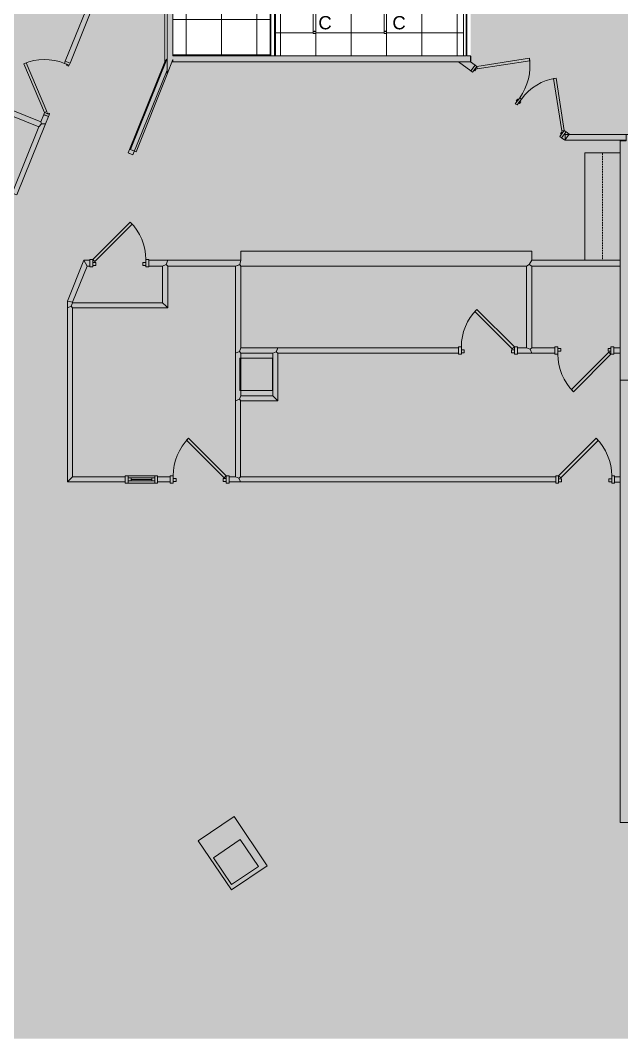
# Model space of a CAD drawing. Header units: inches. Extents: x 240 to 2111, y -1901 to 154.
# Drawn here: x 1291 to 1699, y -1901 to -1210 of the extents above; entities that cross this region are included whole.
import ezdxf

# ---------------------------------------------------------------- set-up
doc = ezdxf.new("R2010")
doc.units = ezdxf.units.IN
doc.header["$MEASUREMENT"] = 0
doc.linetypes.add('IMPORT-HIDDEN4 _2_', pattern=[0.09375, 0.0625, -0.03125])
doc.layers.get('DefPoints').update_dxf_attribs({"lineweight": 9})
for name, color, linetype, lineweight in [('8th floor - 800-805 background_dwg', 8, 'Continuous', 9), ('8th floor - background_dwg _2_', 8, 'Continuous', 9), ('A-CLNG', 13, 'Continuous', 13), ('A-CLNG-PATT', 13, 'Continuous', 13), ('A-DETL-GENF', 92, 'Continuous', 9), ('A-Door-Exst', 7, 'Continuous', 9), ('A-WALL', 113, 'Continuous', 13), ('A-Wall-Bldg', 7, 'Continuous', 9), ('A-Wall-Exst', 7, 'Continuous', 9), ('A-WALL-PATT', 111, 'Continuous', 13), ('E-LITE-EQPM', 33, 'Continuous', 9), ('E-LITE-EQPM-IDEN', 33, 'Continuous', 9), ('I-WALL', 2, 'Continuous', 13)]:
    doc.layers.add(name, color=color, linetype=linetype, lineweight=lineweight)
doc.styles.add('Arial', font='arial.ttf', dxfattribs={"height": 9})

# ---------------------------------------------------------------- blocks, each defined once
blk = doc.blocks.new('8th floor - background_dwg _2_-4999054-REFLECTED CEILING PLAN')
at = {"layer": 'DefPoints', "color": 253, "linetype": 'IMPORT-HIDDEN4 _2_'}
blk.add_line((1719.32, 930.47), (1792.32, 930.47), dxfattribs=at)
at = {"layer": 'DefPoints', "color": 253}
for p, q in [((1938.52, 606.61), (1938.52, 628.61)), ((1940.03, 624.61), (1942.03, 624.61)), ((1941.03, 610.61), (1941.03, 624.61)), ((1943.52, 606.61), (1943.52, 628.61)), ((1940.03, 610.61), (1942.03, 610.61))]:
    blk.add_line(p, q, dxfattribs=at)
at = {"layer": 'DefPoints', "color": 253, "flags": 128}
for points in [[(1719.32, 942.47), (1719.32, 918.47), (1792.32, 918.47), (1792.32, 942.46), (1719.32, 942.46)], [(1855.32, 898.22), (1851.82, 898.22), (1851.82, 882.46), (1796.32, 882.46), (1796.32, 942.46), (1792.3, 942.46), (1792.3, 882.46), (1786.19, 882.46), (1786.19, 684.96), (1792.3, 684.96), (1792.3, 635.46), (1792.3, 622.56), (1796.32, 622.56), (1796.32, 631.96), (1821.17, 631.96), (1821.17, 570.87), (1820.66, 570.87), (1796.32, 580.7), (1796.32, 582.56), (1792.3, 582.56), (1792.3, 578.55), (1819.98, 567.37), (1824.67, 567.37)], [(1939.32, 938.73), (1942.82, 938.73), (1942.82, 942.44), (1939.32, 942.44), (1939.32, 938.73)], [(1943.57, 936.73), (1943.57, 938.73), (1938.57, 938.73), (1938.57, 936.73), (1943.57, 936.73)], [(1942.57, 936.73), (1942.57, 934.73), (1940.57, 934.73), (1940.57, 936.73), (1942.57, 936.73)], [(1855.32, 681.45), (1887.79, 681.45), (1939.29, 681.45), (1939.29, 677.11), (1942.79, 677.11), (1942.79, 684.94), (1942.79, 898.73), (1939.32, 898.73), (1939.32, 684.94), (1887.79, 684.94)], [(1943.57, 900.73), (1943.57, 898.73), (1938.57, 898.73), (1938.57, 900.73), (1943.57, 900.73)], [(1942.57, 900.73), (1942.57, 902.73), (1940.57, 902.73), (1940.57, 900.73), (1942.57, 900.73)], [(1796.32, 878.96), (1851.82, 878.96), (1851.82, 872.71), (1855.32, 872.71), (1855.32, 882.46), (1855.32, 898.22)], [(1887.79, 684.95), (1887.79, 710.2), (1855.32, 710.2), (1855.32, 832.71), (1851.82, 832.71), (1851.82, 710.2), (1851.82, 684.95), (1796.32, 684.95), (1796.32, 878.96)], [(1855.32, 684.95), (1855.32, 706.7), (1884.29, 706.7), (1884.29, 684.95), (1855.32, 684.95)], [(1939.27, 570.87), (1824.67, 570.87), (1824.67, 635.46), (1796.32, 635.46), (1796.32, 681.46), (1855.32, 681.46)], [(1943.53, 675.11), (1943.53, 677.11), (1938.54, 677.11), (1938.54, 675.11), (1943.53, 675.11)], [(1942.53, 675.11), (1942.53, 673.11), (1940.53, 673.11), (1940.53, 675.11), (1942.53, 675.11)], [(1943.53, 639.11), (1943.53, 637.11), (1938.53, 637.11), (1938.53, 639.11), (1943.53, 639.11)], [(1939.28, 628.61), (1942.78, 628.61), (1942.78, 637.11), (1939.28, 637.11), (1939.28, 628.61)], [(1942.53, 639.11), (1942.53, 641.11), (1940.53, 641.11), (1940.53, 639.11), (1942.53, 639.11)], [(1657.61, 633.48), (1719.34, 608.54), (1720.66, 611.78), (1663.27, 634.97)], [(1943.53, 626.61), (1943.53, 628.61), (1938.53, 628.61), (1938.53, 626.61), (1943.53, 626.61)], [(1940.02, 608.61), (1942.02, 608.61), (1942.02, 626.61), (1940.03, 626.61), (1940.03, 608.61)], [(1943.52, 608.61), (1943.52, 606.61), (1938.52, 606.61), (1938.52, 608.61), (1943.52, 608.61)], [(1824.67, 567.37), (1942.77, 567.37), (1942.77, 606.61), (1939.27, 606.61), (1939.27, 570.87)], [(1612.19, 583.3), (1610.5, 583.3), (1610.5, 588.35), (1607, 588.35), (1607, 579.8), (1541.96, 418.87), (1545.2, 417.56), (1610.78, 579.8), (1622.82, 579.8), (1657.25, 565.91), (1658.56, 569.16), (1623.5, 583.3), (1612.19, 583.3)]]:
    blk.add_lwpolyline(points, dxfattribs=at)
for points in [[(1855.32, 942.45), (1851.82, 942.45), (1851.82, 938.22), (1855.32, 938.22)], [(1851.07, 936.22), (1851.07, 938.22), (1856.07, 938.22), (1856.07, 936.22)], [(1852.07, 936.22), (1852.07, 934.22), (1854.07, 934.22), (1854.07, 936.22)], [(1856.07, 936.22), (1854.66, 934.8), (1880.12, 909.35), (1881.53, 910.76)], [(1938.57, 900.73), (1939.98, 902.14), (1914.53, 927.6), (1913.12, 926.19)], [(1851.07, 900.22), (1851.07, 898.22), (1856.07, 898.22), (1856.07, 900.22)], [(1852.07, 900.22), (1852.07, 902.22), (1854.07, 902.22), (1854.07, 900.22)], [(1856.07, 870.71), (1856.07, 872.71), (1851.07, 872.71), (1851.07, 870.71)], [(1851.07, 870.71), (1852.49, 869.29), (1827.03, 843.84), (1825.62, 845.25)], [(1855.07, 870.71), (1855.07, 868.71), (1853.07, 868.71), (1853.07, 870.71)], [(1855.07, 834.71), (1855.07, 836.71), (1853.07, 836.71), (1853.07, 834.71)], [(1856.07, 834.71), (1856.07, 832.71), (1851.07, 832.71), (1851.07, 834.71)], [(1938.53, 675.11), (1939.95, 673.69), (1914.49, 648.24), (1913.08, 649.66)], [(1796.81, 620.56), (1796.81, 622.56), (1791.81, 622.56), (1791.81, 620.56)], [(1795.81, 620.56), (1795.81, 618.56), (1793.81, 618.56), (1793.81, 620.56)], [(1791.81, 584.56), (1793.23, 585.98), (1767.77, 611.43), (1766.36, 610.02)], [(1796.81, 584.56), (1796.81, 582.56), (1791.81, 582.56), (1791.81, 584.56)], [(1795.81, 584.56), (1795.81, 586.56), (1793.81, 586.56), (1793.81, 584.56)], [(1659.95, 568.6), (1658.56, 569.16), (1657.25, 565.91), (1658.64, 565.35)], [(1659.86, 568.37), (1660.44, 568.13), (1659.87, 566.74), (1659.29, 566.98)], [(1631.11, 382.9), (1634.35, 381.59), (1701.62, 548.02), (1746.66, 529.86), (1747.97, 533.11), (1699.69, 552.57), (1694.73, 554.57), (1693.42, 551.33), (1698.37, 549.33)], [(1692.03, 551.89), (1691.34, 553.5), (1658.21, 539.41), (1658.9, 537.8)], [(1693.34, 555.13), (1694.73, 554.57), (1693.42, 551.33), (1692.03, 551.89)], [(1693.24, 554.9), (1692.66, 555.14), (1692.1, 553.75), (1692.68, 553.51)]]:
    blk.add_lwpolyline(points, close=True, dxfattribs=at)
at = {"layer": 'DefPoints', "color": 253}
for centre, start, end in [((1938.57, 900.73), 89.99154, 134.99154), ((1856.07, 936.22), 270, 315), ((1851.07, 870.71), 225, 270), ((1938.53, 675.11), 224.99154, 269.99154), ((1791.81, 584.56), 90, 135), ((1692.03, 551.89), 158.03839, 203.03839)]:
    blk.add_arc(centre, 36, start, end, dxfattribs=at)
blk = doc.blocks.new('8th floor - 800-805 background_dwg-V1-REFLECTED CEILING PLAN')
at = {"layer": 'A-Door-Exst', "color": 253, "flags": 128}
for points in [[(1708.19, 901.56), (1709.07, 902.77), (1705.04, 905.73), (1704.16, 904.52)], [(1704.16, 904.52), (1704.42, 902.79), (1668.84, 897.33), (1668.57, 899.06)], [(1706.78, 902.6), (1706.41, 902.09), (1705.2, 902.98), (1705.57, 903.48)], [(1660.67, 845.26), (1662.4, 845.53), (1656.94, 881.11), (1655.21, 880.85)], [(1686, 871.33), (1681.97, 874.29), (1682.86, 875.5), (1686.89, 872.54), (1686, 871.33), (1681.97, 874.29), (1682.86, 875.5), (1686.89, 872.54)], [(1684.59, 872.36), (1684.22, 871.86), (1683.01, 872.75), (1683.38, 873.25)], [(1685.48, 873.57), (1685.85, 874.08), (1684.64, 874.96), (1684.27, 874.46)], [(1664.7, 842.31), (1663.81, 841.1), (1659.78, 844.05), (1660.67, 845.26)], [(1663.29, 843.34), (1663.66, 843.84), (1662.45, 844.73), (1662.08, 844.23)]]:
    blk.add_lwpolyline(points, close=True, dxfattribs=at)
at = {"layer": 'A-Door-Exst', "color": 253}
for centre, start, end in [((1704.16, 904.52), 188.72557, 233.72557), ((1660.67, 845.26), 53.72557, 98.72557)]:
    blk.add_arc(centre, 36, start, end, dxfattribs=at)
at = {"layer": 'A-Wall-Bldg', "color": 253, "flags": 128}
for points in [[(1873.7, 942.46), (1873.7, 958.45), (1847.17, 958.45), (1847.17, 1171.92), (1832.33, 1171.92), (1832.33, 1162.46)], [(2286.32, 1036.4), (2173.96, 1036.4), (2173.96, 942.42), (1711.32, 942.42), (1711.32, 946.48), (1706.92, 946.48), (1706.92, 963.47)], [(1858.79, 684.46), (1858.79, 706.46), (1880.79, 706.46), (1880.79, 684.45), (1858.79, 684.45)]]:
    blk.add_lwpolyline(points, dxfattribs=at)
for points in [[(2169.94, 680.43), (2203.26, 703.01), (2219.67, 678.79), (2186.35, 656.21)], [(2197.85, 666.45), (2185.51, 684.67), (2203.72, 697.01), (2216.06, 678.79)]]:
    blk.add_lwpolyline(points, close=True, dxfattribs=at)
at = {"layer": 'A-Wall-Exst', "color": 253}
for p, q in [((1657.63, 832.66), (1663.81, 841.1)), ((1657.61, 638.33), (1657.61, 638.97)), ((1610.51, 633.49), (1657.61, 633.49))]:
    blk.add_line(p, q, dxfattribs=at)
at = {"layer": 'A-Wall-Exst', "color": 253, "flags": 128}
for points in [[(1710.87, 946.47), (1706.87, 946.47), (1706.87, 905.15), (1710.87, 905.15), (1710.87, 946.47)], [(1663.81, 841.1), (1659.78, 844.05), (1657.52, 840.97)], [(1657.61, 840.97), (1657.61, 841.12), (1653.64, 841.12), (1653.64, 840.97)]]:
    blk.add_lwpolyline(points, dxfattribs=at)
blk.add_lwpolyline([(1710.68, 904.96), (1706.65, 907.92), (1705.04, 905.73), (1709.07, 902.77)], close=True, dxfattribs=at)
at = {"layer": 'A-WALL-PATT', "color": 253, "lineweight": 9}
for p, q in [((1851.82, 942.45), (1855.32, 942.45)), ((1939.32, 942.44), (1942.82, 942.44)), ((1855.32, 938.22), (1851.82, 938.22)), ((1942.82, 938.73), (1939.32, 938.73)), ((1709.07, 902.77), (1705.04, 905.73)), ((1706.65, 907.92), (1710.68, 904.96)), ((1710.87, 905.14), (1706.87, 905.14)), ((1786.19, 882.46), (1792.3, 882.46)), ((1659.78, 844.05), (1663.81, 841.1)), ((1653.64, 841.12), (1657.64, 841.12)), ((1939.28, 637.11), (1942.78, 637.11)), ((1942.78, 628.61), (1939.28, 628.61)), ((1939.27, 606.61), (1942.77, 606.61)), ((1792.3, 582.56), (1796.32, 582.56)), ((1658.56, 569.16), (1657.25, 565.91))]:
    blk.add_line(p, q, dxfattribs=at)
at = {"layer": 'A-WALL-PATT', "color": 253, "lineweight": 9, "flags": 128}
for points in [[(1792.3, 942.46), (1795.27, 942.46), (1796.32, 942.46)], [(1939.32, 898.73), (1940.19, 898.73), (1942.82, 898.73)], [(1851.82, 898.22), (1852.7, 898.22), (1855.32, 898.22)], [(1855.32, 872.71), (1852.7, 872.71), (1851.82, 872.71)], [(1851.82, 832.71), (1854.45, 832.71), (1855.32, 832.71)], [(1792.3, 684.96), (1795.27, 684.3), (1796.32, 681.46), (1795.35, 684.09), (1795.27, 684.3), (1796.32, 684.96), (1795.27, 684.3), (1792.3, 684.96), (1786.19, 684.96)], [(1942.79, 677.11), (1940.16, 677.11), (1939.29, 677.11)], [(1796.32, 622.56), (1795.27, 622.56), (1792.3, 622.56)], [(1720.66, 611.78), (1719.73, 609.5), (1719.34, 608.54)], [(1693.42, 551.33), (1693.75, 552.14), (1694.73, 554.57)]]:
    blk.add_lwpolyline(points, dxfattribs=at)
for points in [[(1795.27, 880.79), (1796.32, 878.96), (1795.27, 880.79), (1795.59, 881.3), (1796.32, 882.46), (1795.27, 880.79), (1792.3, 882.46)], [(1851.82, 878.96), (1852.7, 881.3), (1855.32, 882.46), (1852.7, 881.3), (1851.82, 882.46), (1852.7, 881.3), (1852.51, 880.79)], [(1854.45, 709.04), (1855.32, 710.2), (1854.45, 709.04), (1851.82, 710.2), (1854.16, 709.17), (1854.45, 709.04), (1855.32, 706.7)], [(1886.62, 709.03), (1887.79, 710.2), (1886.62, 709.03), (1884.29, 706.7)], [(1854.16, 684.08), (1855.32, 684.95), (1854.45, 684.3), (1854.16, 684.08), (1851.82, 684.95), (1853.58, 684.3), (1854.16, 684.08), (1855.32, 681.45)], [(1886.75, 683.78), (1886.62, 684.07), (1887.79, 684.95), (1886.62, 684.07), (1884.29, 684.95), (1886.62, 684.07), (1887.79, 681.45)], [(1940.16, 683.78), (1939.29, 684.94), (1939.94, 684.07), (1940.16, 683.78), (1939.29, 681.44), (1940.16, 683.78), (1942.79, 684.94)], [(1655.48, 634.97), (1656.12, 634.52), (1657.61, 633.48)], [(1795.27, 634.3), (1792.3, 635.46), (1795.27, 634.3), (1796.32, 635.46), (1795.27, 634.3), (1796.32, 631.96)], [(1823.5, 634.29), (1824.67, 635.46), (1823.5, 634.29), (1821.17, 631.96)], [(1796.32, 580.7), (1792.3, 578.55)], [(1820.49, 569.99), (1820.66, 570.87), (1819.98, 567.37)], [(1823.5, 569.99), (1824.67, 570.87), (1823.5, 569.99), (1821.17, 570.87), (1823.5, 569.99), (1824.67, 567.37)], [(1939.27, 570.87), (1940.14, 569.99), (1942.77, 567.37)], [(1701.62, 548.02), (1699.78, 549.7), (1699.69, 552.57), (1699.78, 549.7), (1698.37, 549.33), (1699.78, 549.7)]]:
    blk.add_lwpolyline(points, close=True, dxfattribs=at)
at = {"layer": 'DefPoints', "color": 253, "linetype": 'IMPORT-HIDDEN4 _2_'}
blk.add_line((1719.32, 930.47), (1792.32, 930.47), dxfattribs=at)
at = {"layer": 'DefPoints', "color": 253}
for p, q in [((1938.52, 606.61), (1938.52, 628.61)), ((1940.03, 624.61), (1942.03, 624.61)), ((1941.03, 610.61), (1941.03, 624.61)), ((1943.52, 606.61), (1943.52, 628.61)), ((1940.03, 610.61), (1942.03, 610.61))]:
    blk.add_line(p, q, dxfattribs=at)
at = {"layer": 'DefPoints', "color": 253, "flags": 128}
for points in [[(1719.32, 942.47), (1719.32, 918.47), (1792.32, 918.47), (1792.32, 942.46), (1719.32, 942.46)], [(1855.32, 898.22), (1851.82, 898.22), (1851.82, 882.46), (1796.32, 882.46), (1796.32, 942.46), (1792.3, 942.46), (1792.3, 882.46), (1786.19, 882.46), (1786.19, 684.96), (1792.3, 684.96), (1792.3, 635.46), (1792.3, 622.56), (1796.32, 622.56), (1796.32, 631.96), (1821.17, 631.96), (1821.17, 570.87), (1820.66, 570.87), (1796.32, 580.7), (1796.32, 582.56), (1792.3, 582.56), (1792.3, 578.55), (1819.98, 567.37), (1824.67, 567.37)], [(1939.32, 938.73), (1942.82, 938.73), (1942.82, 942.44), (1939.32, 942.44), (1939.32, 938.73)], [(1943.57, 936.73), (1943.57, 938.73), (1938.57, 938.73), (1938.57, 936.73), (1943.57, 936.73)], [(1942.57, 936.73), (1942.57, 934.73), (1940.57, 934.73), (1940.57, 936.73), (1942.57, 936.73)], [(1855.32, 681.45), (1887.79, 681.45), (1939.29, 681.45), (1939.29, 677.11), (1942.79, 677.11), (1942.79, 684.94), (1942.79, 898.73), (1939.32, 898.73), (1939.32, 684.94), (1887.79, 684.94)], [(1943.57, 900.73), (1943.57, 898.73), (1938.57, 898.73), (1938.57, 900.73), (1943.57, 900.73)], [(1942.57, 900.73), (1942.57, 902.73), (1940.57, 902.73), (1940.57, 900.73), (1942.57, 900.73)], [(1796.32, 878.96), (1851.82, 878.96), (1851.82, 872.71), (1855.32, 872.71), (1855.32, 882.46), (1855.32, 898.22)], [(1887.79, 684.95), (1887.79, 710.2), (1855.32, 710.2), (1855.32, 832.71), (1851.82, 832.71), (1851.82, 710.2), (1851.82, 684.95), (1796.32, 684.95), (1796.32, 878.96)], [(1855.32, 684.95), (1855.32, 706.7), (1884.29, 706.7), (1884.29, 684.95), (1855.32, 684.95)], [(1939.27, 570.87), (1824.67, 570.87), (1824.67, 635.46), (1796.32, 635.46), (1796.32, 681.46), (1855.32, 681.46)], [(1943.53, 675.11), (1943.53, 677.11), (1938.54, 677.11), (1938.54, 675.11), (1943.53, 675.11)], [(1942.53, 675.11), (1942.53, 673.11), (1940.53, 673.11), (1940.53, 675.11), (1942.53, 675.11)], [(1943.53, 639.11), (1943.53, 637.11), (1938.53, 637.11), (1938.53, 639.11), (1943.53, 639.11)], [(1939.28, 628.61), (1942.78, 628.61), (1942.78, 637.11), (1939.28, 637.11), (1939.28, 628.61)], [(1942.53, 639.11), (1942.53, 641.11), (1940.53, 641.11), (1940.53, 639.11), (1942.53, 639.11)], [(1657.61, 633.48), (1719.34, 608.54), (1720.66, 611.78), (1663.27, 634.97)], [(1943.53, 626.61), (1943.53, 628.61), (1938.53, 628.61), (1938.53, 626.61), (1943.53, 626.61)], [(1940.02, 608.61), (1942.02, 608.61), (1942.02, 626.61), (1940.03, 626.61), (1940.03, 608.61)], [(1943.52, 608.61), (1943.52, 606.61), (1938.52, 606.61), (1938.52, 608.61), (1943.52, 608.61)], [(1824.67, 567.37), (1942.77, 567.37), (1942.77, 606.61), (1939.27, 606.61), (1939.27, 570.87)], [(1612.19, 583.3), (1610.5, 583.3), (1610.5, 588.35), (1607, 588.35), (1607, 579.8), (1541.96, 418.87), (1545.2, 417.56), (1610.78, 579.8), (1622.82, 579.8), (1657.25, 565.91), (1658.56, 569.16), (1623.5, 583.3), (1612.19, 583.3)]]:
    blk.add_lwpolyline(points, dxfattribs=at)
for points in [[(1855.32, 942.45), (1851.82, 942.45), (1851.82, 938.22), (1855.32, 938.22)], [(1851.07, 936.22), (1851.07, 938.22), (1856.07, 938.22), (1856.07, 936.22)], [(1852.07, 936.22), (1852.07, 934.22), (1854.07, 934.22), (1854.07, 936.22)], [(1856.07, 936.22), (1854.66, 934.8), (1880.12, 909.35), (1881.53, 910.76)], [(1938.57, 900.73), (1939.98, 902.14), (1914.53, 927.6), (1913.12, 926.19)], [(1851.07, 900.22), (1851.07, 898.22), (1856.07, 898.22), (1856.07, 900.22)], [(1852.07, 900.22), (1852.07, 902.22), (1854.07, 902.22), (1854.07, 900.22)], [(1856.07, 870.71), (1856.07, 872.71), (1851.07, 872.71), (1851.07, 870.71)], [(1851.07, 870.71), (1852.49, 869.29), (1827.03, 843.84), (1825.62, 845.25)], [(1855.07, 870.71), (1855.07, 868.71), (1853.07, 868.71), (1853.07, 870.71)], [(1855.07, 834.71), (1855.07, 836.71), (1853.07, 836.71), (1853.07, 834.71)], [(1856.07, 834.71), (1856.07, 832.71), (1851.07, 832.71), (1851.07, 834.71)], [(1938.53, 675.11), (1939.95, 673.69), (1914.49, 648.24), (1913.08, 649.66)], [(1796.81, 620.56), (1796.81, 622.56), (1791.81, 622.56), (1791.81, 620.56)], [(1795.81, 620.56), (1795.81, 618.56), (1793.81, 618.56), (1793.81, 620.56)], [(1791.81, 584.56), (1793.23, 585.98), (1767.77, 611.43), (1766.36, 610.02)], [(1796.81, 584.56), (1796.81, 582.56), (1791.81, 582.56), (1791.81, 584.56)], [(1795.81, 584.56), (1795.81, 586.56), (1793.81, 586.56), (1793.81, 584.56)], [(1659.95, 568.6), (1658.56, 569.16), (1657.25, 565.91), (1658.64, 565.35)], [(1659.86, 568.37), (1660.44, 568.13), (1659.87, 566.74), (1659.29, 566.98)], [(1631.11, 382.9), (1634.35, 381.59), (1701.62, 548.02), (1746.66, 529.86), (1747.97, 533.11), (1699.69, 552.57), (1694.73, 554.57), (1693.42, 551.33), (1698.37, 549.33)], [(1692.03, 551.89), (1691.34, 553.5), (1658.21, 539.41), (1658.9, 537.8)], [(1693.34, 555.13), (1694.73, 554.57), (1693.42, 551.33), (1692.03, 551.89)], [(1693.24, 554.9), (1692.66, 555.14), (1692.1, 553.75), (1692.68, 553.51)]]:
    blk.add_lwpolyline(points, close=True, dxfattribs=at)
at = {"layer": 'DefPoints', "color": 253}
for centre, start, end in [((1938.57, 900.73), 89.99154, 134.99154), ((1856.07, 936.22), 270, 315), ((1851.07, 870.71), 225, 270), ((1938.53, 675.11), 224.99154, 269.99154), ((1791.81, 584.56), 90, 135), ((1692.03, 551.89), 158.03839, 203.03839)]:
    blk.add_arc(centre, 36, start, end, dxfattribs=at)
blk = doc.blocks.new('L-Pendant-Axis-Sculpt-Direct_Indirect - SCDI-F-4-4584192-REFLECTED CEILING PLAN')
at = {"layer": 'A-DETL-GENF'}
for p, q in [((-24.5, -0.875), (-24.5, 0.875)), ((-24.5, 0.875), (24.5, 0.875)), ((24.5, 0.875), (-24.5, 0.875)), ((-24.5, 0.875), (-24.5, -0.875)), ((24.5, 0.875), (24.5, -0.875)), ((24.5, -0.875), (24.5, 0.875)), ((24.5, -0.875), (-24.5, -0.875)), ((-24.5, -0.875), (24.5, -0.875))]:
    blk.add_line(p, q, dxfattribs=at)
for centre in [(-23, 0), (23, 0)]:
    blk.add_circle(centre, 0.25, dxfattribs=at)

msp = doc.modelspace()

# ---------------------------------------------------------------- hatches: boundary and pattern name
at = {"layer": 'A-CLNG-PATT'}
h = msp.add_hatch(dxfattribs=at)
h.set_pattern_fill('FP_10', color=256, style=0, pattern_type=2)
h.set_pattern_definition([(90, (1299.315, -690.752), (24, -1e-15), []), (0, (1299.315, -690.752), (0, -24), [])])
h.paths.add_polyline_path([(1591.5, -1234.44), (1591.5, -1153.84), (1633.19, -1153.84), (1633.19, -1063.11), (1469.5, -1063.11), (1469.5, -897.51), (1441.85, -897.51), (1441.85, -867.26), (1468.01, -867.26), (1468.01, -320.96), (1481.61, -287.28), (1421.48, -262.99), (1393.75, -331.7), (1394.39, -332.64), (1415.42, -318.45), (1431.65, -342.51), (1407.43, -358.46), (1393.31, -337.59), (1393.23, -337.64), (1392.04, -335.88), (1363.43, -406.73), (1209.25, -344.49), (1209.22, -344.56), (959.05, -243.48), (850.6, -511.9), (922.08, -617.93), (961.9, -591.09), (1159.1, -883.6), (1340.11, -764.42), (1394.66, -847.26), (1394.34, -847.47), (1394.37, -1133.54), (1463.68, -1133.54), (1463.68, -1151.74), (1463.87, -1151.74), (1463.87, -1187.99), (1463.99, -1187.99), (1463.99, -1234.44), (1539.37, -1234.44)], flags=0)
h.paths.add_polyline_path([(1491.24, -1219.25), (1489.49, -1219.25), (1489.49, -1170.25), (1491.24, -1170.25), (1491.24, -1217.06)], flags=0)
h.paths.add_polyline_path([(1537.62, -1219.25), (1537.62, -1170.25), (1539.37, -1170.25), (1539.37, -1219.25)], flags=0)
h.paths.add_polyline_path([(1489.49, -1123.25), (1489.49, -1074.25), (1491.24, -1074.25), (1491.24, -1123.25)], flags=0)
h.paths.add_polyline_path([(1539.37, -1123.25), (1537.62, -1123.25), (1537.62, -1074.25), (1539.37, -1074.25), (1539.37, -1115.08)], flags=0)
h.paths.add_polyline_path([(1587.37, -1123.25), (1585.62, -1123.25), (1585.62, -1074.25), (1587.37, -1074.25)], flags=0)
h.paths.add_polyline_path([(1438.34, -1121.95), (1419.66, -1121.95), (1419.66, -1098.54), (1443.06, -1098.54), (1443.06, -1121.95)], flags=0)
h.paths.add_polyline_path([(1443.06, -1025.95), (1419.66, -1025.95), (1419.66, -1002.54), (1443.06, -1002.54), (1443.06, -1024.99)], flags=0)
h.paths.add_polyline_path([(1443.06, -930.2), (1419.66, -930.2), (1419.66, -906.79), (1443.06, -906.79), (1443.06, -926.73)], flags=0)
h.paths.add_polyline_path([(1438.34, -834.1), (1419.66, -834.1), (1419.66, -810.69), (1443.06, -810.69), (1443.06, -834.1), (1441.85, -834.1)], flags=0)
h.paths.add_polyline_path([(1204.45, -810.4), (1203.82, -810.4), (1203.82, -786.99), (1227.22, -786.99), (1227.22, -810.4), (1211.75, -810.4)], flags=0)
h.paths.add_polyline_path([(1154.95, -810.4), (1131.55, -810.4), (1131.55, -786.99), (1154.95, -786.99), (1154.95, -808.82)], flags=0)
h.paths.add_polyline_path([(1192.78, -768.9), (1183.37, -754.94), (1183.63, -754.76), (1171.33, -736.52), (1189.57, -724.22), (1201.87, -742.46), (1202.13, -742.29), (1209.45, -753.14), (1241.84, -731.3), (1237.87, -725.43), (1380.17, -629.48), (1364.52, -606.26), (1387.32, -590.88), (1408.86, -622.83), (1386.06, -638.2), (1386.23, -638.46), (1192.95, -768.78)], flags=0)
h.paths.add_polyline_path([(1193.8, -763.69), (1206.34, -755.24), (1199.02, -744.38), (1186.48, -752.84), (1193.64, -763.46)], flags=0)
h.paths.add_polyline_path([(1275.64, -762.21), (1275.64, -738.81), (1299.04, -738.81), (1299.04, -762.21), (1277.54, -762.21)], flags=0)
h.paths.add_polyline_path([(1083.51, -738.91), (1083.51, -715.51), (1106.91, -715.51), (1106.91, -738.91), (1087.5, -738.91)], flags=0)
h.paths.add_polyline_path([(1419.66, -738.22), (1419.66, -714.82), (1443.06, -714.82), (1443.06, -738.22), (1423.72, -738.22)], flags=0)
h.paths.add_polyline_path([(1244.43, -729.55), (1384.14, -635.35), (1382.27, -632.59), (1242.56, -726.79)], flags=0)
h.paths.add_polyline_path([(1347.64, -715.12), (1347.64, -691.71), (1371.04, -691.71), (1371.04, -715.12), (1350.63, -715.12)], flags=0)
h.paths.add_polyline_path([(1233.68, -690.19), (1227.01, -690.19), (1227.01, -666.79), (1250.41, -666.79), (1250.41, -690.19), (1240.99, -690.19)], flags=0)
h.paths.add_polyline_path([(1160.59, -666.86), (1156.25, -666.86), (1156.25, -643.46), (1179.65, -643.46), (1179.65, -666.86), (1167.9, -666.86)], flags=0)
h.paths.add_polyline_path([(1036.33, -666.66), (1035.51, -666.66), (1035.51, -643.25), (1058.91, -643.25), (1058.91, -666.66), (1043.64, -666.66)], flags=0)
h.paths.add_polyline_path([(1114.48, -652.42), (1090.74, -617.22), (1108.98, -604.92), (1109.55, -605.76), (1295.39, -480.45), (1294.76, -479.51), (1313, -467.21), (1313.63, -468.15), (1313.71, -468.1), (1336.87, -502.46), (1114.48, -652.42)], flags=0)
h.paths.add_polyline_path([(1419.66, -642.67), (1419.66, -619.27), (1443.06, -619.27), (1443.06, -642.67), (1423.72, -642.67)], flags=0)
h.paths.add_polyline_path([(1323.31, -642.19), (1299.91, -642.19), (1299.91, -618.79), (1323.31, -618.79), (1323.31, -639.82)], flags=0)
h.paths.add_polyline_path([(1227.91, -619.67), (1227.91, -596.27), (1251.31, -596.27), (1251.31, -619.67), (1233.68, -619.67)], flags=0)
h.paths.add_polyline_path([(1373.27, -613.65), (1390.89, -601.77), (1386.47, -595.22), (1368.86, -607.1), (1373.13, -613.44)], flags=0)
h.paths.add_polyline_path([(1306.77, -571.12), (1299.91, -571.12), (1299.91, -547.72), (1323.31, -547.72), (1323.31, -571.12), (1314.08, -571.12)], flags=0)
h.paths.add_polyline_path([(961.9, -547.39), (939.58, -547.39), (939.58, -523.99), (962.99, -523.99), (962.99, -547.39)], flags=0)
h.paths.add_polyline_path([(1438.34, -546.6), (1419.66, -546.6), (1419.66, -523.2), (1443.06, -523.2), (1443.06, -546.6)], flags=0)
h.paths.add_polyline_path([(1145.97, -546.42), (1131.58, -546.39), (1131.58, -523.02), (1154.99, -523.02), (1154.99, -546.42), (1153.28, -546.42)], flags=0)
h.paths.add_polyline_path([(1059.06, -546.39), (1035.66, -546.39), (1035.66, -522.99), (1059.06, -523.02), (1059.06, -545.49)], flags=0)
h.paths.add_polyline_path([(936.14, -506.49), (914.14, -506.49), (914.14, -484.49), (936.14, -484.49)], flags=0)
h.paths.add_polyline_path([(939.58, -451.39), (939.58, -427.99), (962.99, -427.99), (962.99, -451.39), (941.31, -451.39)], flags=0)
h.paths.add_polyline_path([(1138.66, -451.39), (1131.58, -451.39), (1131.58, -427.99), (1154.99, -427.99), (1154.99, -451.39), (1145.97, -451.39)], flags=0)
h.paths.add_polyline_path([(1328.7, -451.39), (1323.58, -451.39), (1323.58, -427.99), (1346.99, -427.99), (1346.99, -451.39), (1336.01, -451.39)], flags=0)
h.paths.add_polyline_path([(1058.26, -450.39), (1035.66, -450.39), (1035.66, -426.99), (1059.06, -426.99), (1059.06, -450.39)], flags=0)
h.paths.add_polyline_path([(1240.99, -450.39), (1227.66, -450.39), (1227.66, -426.99), (1251.06, -426.99), (1251.06, -450.39), (1248.3, -450.39)], flags=0)
h.paths.add_polyline_path([(1419.66, -450.39), (1419.66, -426.99), (1443.06, -426.99), (1443.06, -450.39), (1423.72, -450.39)], flags=0)
h.paths.add_polyline_path([(1419.66, -378.53), (1419.66, -355.13), (1443.06, -355.13), (1443.06, -378.53), (1423.72, -378.53)], flags=0)
h.paths.add_polyline_path([(941.31, -355.39), (939.58, -355.39), (939.58, -331.99), (962.99, -331.99), (962.99, -355.39), (948.62, -355.39)], flags=0)
h.paths.add_polyline_path([(1145.97, -354.42), (1131.58, -354.39), (1131.58, -331.02), (1154.99, -331.02), (1154.99, -354.42), (1153.28, -354.42)], flags=0)
h.paths.add_polyline_path([(1035.66, -354.39), (1035.66, -330.99), (1059.06, -331.02), (1059.06, -354.39), (1036.33, -354.39)], flags=0)
h = msp.add_hatch(dxfattribs=at)
h.set_pattern_fill('FP_18', color=256, style=0, pattern_type=2)
h.set_pattern_definition([(90, (1427.293, -1185.71), (24, -1e-15), []), (0, (1427.293, -1185.71), (0, -24), [])])
h.paths.add_polyline_path([(1394.34, -1234.44), (1460.24, -1234.44), (1460.24, -1187.99), (1437.84, -1187.99), (1437.84, -1137.29), (1394.34, -1137.29), (1394.34, -1232.34)], flags=0)
h.paths.add_polyline_path([(1427.29, -1209.14), (1403.89, -1209.14), (1403.89, -1185.74), (1427.29, -1185.74), (1427.29, -1205.78)], flags=0)
at = {"layer": 'A-DETL-GENF'}
h = msp.add_hatch(color=254, dxfattribs=at)
h.paths.add_polyline_path([(803.81, -1901.45), (2110.78, -1901.45), (2110.78, -176.86), (2008.52, -429.97), (1892.39, -383.05), (1892.39, -747.55), (1888.89, -747.55), (1888.89, -489.42), (1881.89, -489.42), (1881.89, -485.92), (1888.89, -485.92), (1888.89, -381.64), (1871.3, -374.53), (1913.44, -270.22), (1928.64, -276.36), (1927.33, -279.61), (1915.37, -274.78), (1875.85, -372.6), (2006.58, -425.41), (2068.3, -272.67), (1992.86, -242.19), (1970.67, -297.12), (1964.41, -294.59), (1965.72, -291.35), (1968.74, -292.56), (1989.62, -240.88), (1981.97, -237.79), (1983.28, -234.55), (2069.61, -269.42), (2110.78, -167.52), (2110.78, 42.18), (1940.83, 110.88), (1553.94, 110.88), (1494.21, -36.95), (1610.28, -83.84), (1608.97, -87.09), (1480.15, -35.04), (1481.46, -31.8), (1490.97, -35.64), (1550.16, 110.88), (1346.5, 110.88), (1315.87, 35.15), (1393.31, 3.82), (1393.43, 4.11), (1413.83, -4.13), (1413.74, -4.44), (1444.38, -16.81), (1443.06, -20.06), (1412.41, -7.67), (1405.58, -24.53), (1385.19, -16.29), (1392, 0.57), (1294.39, 40.06), (1295.7, 43.3), (1312.62, 36.46), (1342.72, 110.88), (1145.86, 110.88), (1150.94, 108.82), (1148.52, 102.84), (1258.62, 58.3), (1257.31, 55.06), (1147.2, 99.6), (1139.52, 80.6), (1115.51, 90.32), (1123.83, 110.88), (631.53, 110.88), (624.73, 94.03), (792.9, 26), (797.01, 36.17), (959.52, -29.48), (958.26, -32.61), (992.67, -46.53), (990.79, -51.16), (827.72, 14.8), (792.13, -73.28), (994.81, -155.26), (1030.43, -67.2), (1027.87, -66.16), (1029.75, -61.53), (1058.18, -73.03), (1056.3, -77.66), (1037.85, -70.2), (1002.22, -158.26), (1015.08, -163.45), (1018.42, -155.21), (1038.81, -163.45), (1030.57, -183.85), (1010.17, -175.6), (1010.93, -173.71), (998.08, -168.51), (976.49, -221.88), (1215.66, -318.63), (1265.23, -195.93), (1222.67, -178.72), (1234.41, -149.71), (1093.38, -92.66), (1095.26, -88.03), (1283.56, -164.2), (1281.68, -168.83), (1280.66, -168.42), (1244.39, -258.21), (1281.37, -273.17), (1285.4, -263.21), (1305.79, -271.45), (1298.33, -289.91), (1307.84, -293.76), (1347.55, -195.48), (1318.76, -183.83), (1320.64, -179.2), (1352.67, -192.15), (1350.78, -196.82), (1494.45, -254.87), (1496.31, -250.28), (1637.87, -307.47), (1637.86, -1157.84), (1596.49, -1157.84), (1596.49, -1238.44), (1393.68, -1238.48), (1390.34, -1246.85), (1390.34, -1238.44), (1388.86, -1238.44), (1388.86, -855.25), (1285.16, -925.18), (1265.15, -975.36), (1229.33, -960.88), (1199.86, -980.75), (1179.39, -995), (1206.13, -1033.42), (1190.34, -1072.48), (1093.05, -928.2), (1092.62, -927.66), (1092.08, -927.23), (1091.46, -926.93), (1090.79, -926.79), (1090.1, -926.8), (1089.43, -926.97), (1088.82, -927.28), (1040.99, -959.53), (1028.72, -950.31), (1016.73, -940.73), (1005.04, -930.78), (993.65, -920.48), (982.58, -909.85), (971.84, -898.88), (961.44, -887.59), (951.38, -876), (941.31, -863.63), (932.34, -851.92), (923.37, -839.46), (914.79, -826.73), (906.6, -813.75), (898.8, -800.52), (891.41, -787.07), (884.43, -773.4), (877.86, -759.52), (871.72, -745.45), (866.01, -731.2), (860.73, -716.79), (855.89, -702.22), (851.5, -687.51), (847.55, -672.68), (895.3, -640.47), (895.87, -640), (896.35, -639.3), (896.59, -638.72), (896.69, -637.99), (896.59, -637.19), (896.31, -636.49), (811.28, -510.38), (305.2, -510.38), (305.2, -339.24), (300.95, -339.24), (300.95, -335.74), (343.64, -335.74), (357.87, -300.53), (351.67, -298.02), (362.17, -272.03), (368.37, -274.53), (394.33, -210.29), (355.22, -194.49), (356.53, -191.24), (362.31, -193.57), (381.76, -145.42), (375.99, -143.08), (377.3, -139.84), (416.41, -155.63), (461.67, -43.6), (434.32, -32.55), (437.22, -25.37), (440.47, -26.68), (438.87, -30.62), (552.11, -76.36), (596.87, 34.43), (483.64, 80.18), (475.59, 60.26), (481.6, 57.83), (472.61, 35.57), (466.6, 38), (455.45, 10.41), (452.21, 11.72), (463.35, 39.31), (450.36, 44.57), (459.35, 66.82), (472.35, 61.57), (481.71, 84.74), (598.18, 37.68), (627.76, 110.88), (239.63, 110.88), (239.63, -1901.45), (801.64, -1901.45)], flags=0)
h.paths.add_polyline_path([(1701.73, -747.55), (1698.23, -747.55), (1698.23, -470.21), (1701.73, -470.21), (1701.73, -485.92), (1841.89, -485.96), (1841.89, -489.42), (1701.73, -489.42), (1701.73, -643.75)], flags=0)
h.paths.add_polyline_path([(713.83, -737.92), (688.79, -727.81), (695.59, -710.99), (720.62, -721.11), (713.97, -737.56)], flags=0)
h.paths.add_polyline_path([(473.33, -647.04), (451.84, -638.35), (460.83, -616.1), (482.32, -624.78), (474.65, -643.75)], flags=0)
h.paths.add_polyline_path([(1727.98, -601.81), (1727.98, -579.81), (1749.98, -579.81), (1749.98, -601.81)], flags=0)
h.paths.add_polyline_path([(1698.23, -430.21), (1698.23, -265.39), (1114.16, -29.41), (1115.47, -26.16), (1601.7, -222.61), (1623.43, -168.83), (1632.93, -172.67), (1631.62, -175.92), (1625.36, -173.39), (1604.94, -223.92), (1643.89, -239.65), (1664.3, -189.12), (1657.58, -186.41), (1658.89, -183.16), (1704.64, -201.65), (1703.33, -204.89), (1667.55, -190.43), (1647.13, -240.97), (1726.79, -273.15), (1747.21, -222.62), (1740.42, -219.88), (1741.73, -216.63), (1748.52, -219.37), (1753.92, -206.01), (1796.89, -223.37), (1795.58, -226.62), (1755.86, -210.57), (1728.95, -277.16), (1728.95, -289.53), (1751.97, -289.53), (1751.97, -322.54), (1827.01, -352.86), (1866.45, -255.25), (1828.92, -240.09), (1830.23, -236.84), (1871.01, -253.32), (1828.95, -357.42), (1725.45, -315.6), (1725.45, -276.38), (1701.73, -266.8), (1701.73, -430.21)], flags=0)
h.paths.add_polyline_path([(1207.25, -339.45), (1214.16, -322.33), (967.57, -222.58), (990.66, -165.51), (987.76, -164.34), (967.89, -213.52), (918.74, -193.69), (908.6, -218.78), (1186.4, -331.02)], flags=0)
h.paths.add_polyline_path([(260.95, -339.24), (242.95, -339.24), (242.95, -335.74), (260.95, -335.74)], flags=0)
h.paths.add_polyline_path([(1749.97, -321.73), (1749.97, -315.53), (1734.61, -315.53), (1749.25, -321.44)], flags=0)
h.paths.add_polyline_path([(1747.21, -291.81), (1749.97, -291.81), (1749.97, -291.53), (1728.95, -291.53), (1728.95, -291.81), (1746.66, -291.81)], flags=0)
h.paths.add_polyline_path([(1277.93, -281.67), (1279.87, -276.88), (1242.89, -261.92), (1240.94, -266.73), (1277.15, -281.36)], flags=0)
h.paths.add_polyline_path([(1944.88, -222.81), (1929.12, -216.44), (1930.43, -213.19), (1935.63, -215.29), (1987.54, -86.83), (1990.78, -88.14), (1938.88, -216.61), (1946.19, -219.56)], flags=0)
h.paths.add_polyline_path([(395.64, -207.04), (399.56, -197.32), (372.21, -186.27), (384.55, -155.73), (411.9, -166.77), (415.05, -158.87), (385.01, -146.73), (365.55, -194.89), (394.33, -206.51)], flags=0)
h.paths.add_polyline_path([(965.12, -207.01), (983.12, -162.46), (938.64, -144.47), (920.62, -189.03), (963.25, -206.26)], flags=0)
h.paths.add_polyline_path([(1892.03, -201.45), (1723.86, -133.48), (1725.16, -130.26), (1802.23, -161.39), (1864.13, -8.18), (1867.37, -9.49), (1805.47, -162.71), (1893.34, -198.21)], flags=0)
h.paths.add_polyline_path([(400.31, -195.47), (401.16, -193.37), (378.91, -184.37), (387.9, -162.12), (410.15, -171.11), (411.15, -168.63), (385.66, -158.33), (374.81, -185.17), (399.56, -195.17)], flags=0)
h.paths.add_polyline_path([(1266.54, -192.69), (1276.95, -166.92), (1237.65, -151.02), (1227.23, -176.79), (1265.23, -192.16)], flags=0)
h.paths.add_polyline_path([(1012.81, -169.08), (1013.2, -168.1), (1000.35, -162.9), (999.95, -163.88), (1011.41, -168.51)], flags=0)
h.paths.add_polyline_path([(992.54, -160.88), (992.93, -159.9), (940.89, -138.85), (940.52, -139.83), (983.12, -157.07)], flags=0)
h.paths.add_polyline_path([(1672.33, -132.53), (1651.93, -124.29), (1658.82, -107.23), (1646.06, -102.07), (1647.37, -98.83), (1660.13, -103.99), (1660.17, -103.89), (1668.75, -107.36), (1720.61, 21.02), (1710.42, 25.14), (1720.16, 49.25), (1744.26, 39.51), (1734.52, 15.4), (1723.86, 19.71), (1671.99, -108.67), (1680.57, -112.13), (1680.57, -112.24), (1688.07, -115.27), (1686.76, -118.52), (1679.22, -115.47), (1673.24, -130.26)], flags=0)
h.paths.add_polyline_path([(2000.45, -89.89), (1980.05, -81.64), (1988.29, -61.24), (2008.69, -69.49), (2003.33, -82.75)], flags=0)
h.paths.add_polyline_path([(1077.07, -14.42), (1072.05, -12.39), (1073.36, -9.15), (1078.38, -11.18)], flags=0)
h.paths.add_polyline_path([(1138.42, 83.21), (1138.49, 83.38), (1118.18, 91.59), (1118.11, 91.42), (1137.99, 83.38)], flags=0)
h.paths.add_polyline_path([(1146.74, 103.78), (1148.33, 107.72), (1140.52, 110.88), (1129.18, 110.88), (1138.49, 107.11)], flags=0)
at = {"layer": 'A-WALL-PATT', "lineweight": 9}
for points in [[(1390.34, -1246.85), (1394.34, -1236.83), (1394.34, -851.55), (1390.34, -854.25), (1390.34, -1209.71)], [(1526.05, -1238.44), (1596.34, -1238.44), (1596.34, -1234.44), (1394.34, -1234.44), (1394.34, -1238.44), (1463.68, -1238.44)]]:
    msp.add_hatch(color=7, dxfattribs=at).paths.add_polyline_path(points, flags=0)
h = msp.add_hatch(color=7, dxfattribs=at)
h.paths.add_polyline_path([(1593.75, -1234.44), (1593.75, -1197.84), (1593.25, -1197.84), (1593.25, -1234.44)], flags=0)
h.paths.add_polyline_path([(1593.75, -1161.84), (1593.75, -1157.84), (1593.25, -1157.84), (1593.25, -1161.84)], flags=0)
h = msp.add_hatch(dxfattribs=at)
h.set_pattern_fill('FP_2', color=256, style=0, pattern_type=2)
h.set_pattern_definition([(0, (0, 0), (30.72, 7.68), [1.267, -21.773, 1.267, -21.773, -122.88]), (0, (0, 0), (30.72, 7.68), [-46.08, 1.267, -44.813, 1.267, -21.773, -53.76]), (0, (0, 0), (30.72, 7.68), [-115.2, 1.267, -14.093, 1.267, -37.133]), (120, (11.52, 3.84), (-22.011075, 22.7643), [1.267, -21.773, 1.267, -21.773, -122.88]), (120, (11.52, 3.84), (-22.011075, 22.7643), [-46.08, 1.267, -44.813, 1.267, -21.773, -53.76]), (120, (11.52, 3.84), (-22.011075, 22.7643), [-115.2, 1.267, -14.093, 1.267, -37.133]), (240, (15.36, 19.2), (-8.708925, -30.4443), [1.267, -21.773, 1.267, -21.773, -122.88]), (240, (15.36, 19.2), (-8.708925, -30.4443), [-46.08, 1.267, -44.813, 1.267, -21.773, -53.76]), (240, (15.36, 19.2), (-8.708925, -30.4443), [-115.2, 1.267, -14.093, 1.267, -37.133])])
h.paths.add_polyline_path([(1460.87, -1234.44), (1460.87, -1187.99), (1460.24, -1187.99), (1460.24, -1234.44)], flags=0)

# ---------------------------------------------------------------- linework, layer by layer
at = {"layer": 'A-CLNG'}
msp.add_line((1591.5, -1157.84), (1591.5, -1234.44), dxfattribs=at)
at = {"layer": 'A-WALL'}
for p, q in [((1460.87, -1187.99), (1460.87, -1234.44)), ((1463.37, -1187.99), (1463.37, -1234.44)), ((1463.99, -1234.44), (1460.24, -1234.44))]:
    msp.add_line(p, q, dxfattribs=at)
at = {"layer": 'I-WALL', "color": 8, "lineweight": 20}
for p, q in [((1390.34, -1246.85), (1390.34, -854.25)), ((1394.34, -1137.29), (1394.34, -1234.44)), ((1593.25, -1234.44), (1593.25, -1197.84)), ((1593.75, -1197.84), (1593.75, -1234.44)), ((1394.34, -1236.83), (1390.34, -1246.85)), ((1394.34, -1234.44), (1460.24, -1234.44)), ((1394.34, -1238.44), (1394.34, -1236.83)), ((1463.99, -1234.44), (1593.25, -1234.44)), ((1593.75, -1234.44), (1596.34, -1234.44)), ((1596.34, -1234.44), (1596.34, -1238.44)), ((1596.34, -1238.44), (1394.34, -1238.44))]:
    msp.add_line(p, q, dxfattribs=at)
at = {"layer": 'I-WALL'}
for p, q in [((1460.24, -1234.44), (1460.24, -1187.99)), ((1463.99, -1187.99), (1463.99, -1234.44))]:
    msp.add_line(p, q, dxfattribs=at)
at = {"layer": 'I-WALL', "lineweight": 9}
for p, q in [((1390.34, -1236.06), (1365.66, -1297.93)), ((1369.38, -1299.41), (1390.34, -1246.85)), ((1369.38, -1299.41), (1365.66, -1297.93))]:
    msp.add_line(p, q, dxfattribs=at)

# ---------------------------------------------------------------- block references
at = {"layer": '8th floor - 800-805 background_dwg', "color": 253, "rotation": 270.0000000000001}
msp.add_blockref('8th floor - 800-805 background_dwg-V1-REFLECTED CEILING PLAN', (755.37, 419.18), dxfattribs=at)
msp.add_blockref('8th floor - 800-805 background_dwg-V1-REFLECTED CEILING PLAN', (755.37, 419.18), dxfattribs=at)
msp.add_blockref('8th floor - 800-805 background_dwg-V1-REFLECTED CEILING PLAN', (755.37, 419.18), dxfattribs=at)
msp.add_blockref('8th floor - 800-805 background_dwg-V1-REFLECTED CEILING PLAN', (755.37, 419.18), dxfattribs=at)
at = {"layer": '8th floor - background_dwg _2_', "color": 253, "rotation": 270.0000000000001}
msp.add_blockref('8th floor - background_dwg _2_-4999054-REFLECTED CEILING PLAN', (755.37, 419.18), dxfattribs=at)
msp.add_blockref('8th floor - background_dwg _2_-4999054-REFLECTED CEILING PLAN', (755.37, 419.18), dxfattribs=at)
at = {"layer": 'E-LITE-EQPM', "extrusion": (0, 0, -1), "rotation": 269.9999999999994}
for p in [(-1490.37, -1194.75), (-1538.5, -1194.75)]:
    msp.add_blockref('L-Pendant-Axis-Sculpt-Direct_Indirect - SCDI-F-4-4584192-REFLECTED CEILING PLAN', p, dxfattribs=at)

# ---------------------------------------------------------------- texts
at = {"layer": 'E-LITE-EQPM-IDEN', "char_height": 9, "width": 11.211, "attachment_point": 1, "style": 'Arial'}
for insert in [(1493.04, -1207.36), (1543.26, -1207.36)]:
    msp.add_mtext('C', dxfattribs=dict(at, insert=insert))

doc.saveas('drawing.dxf')
